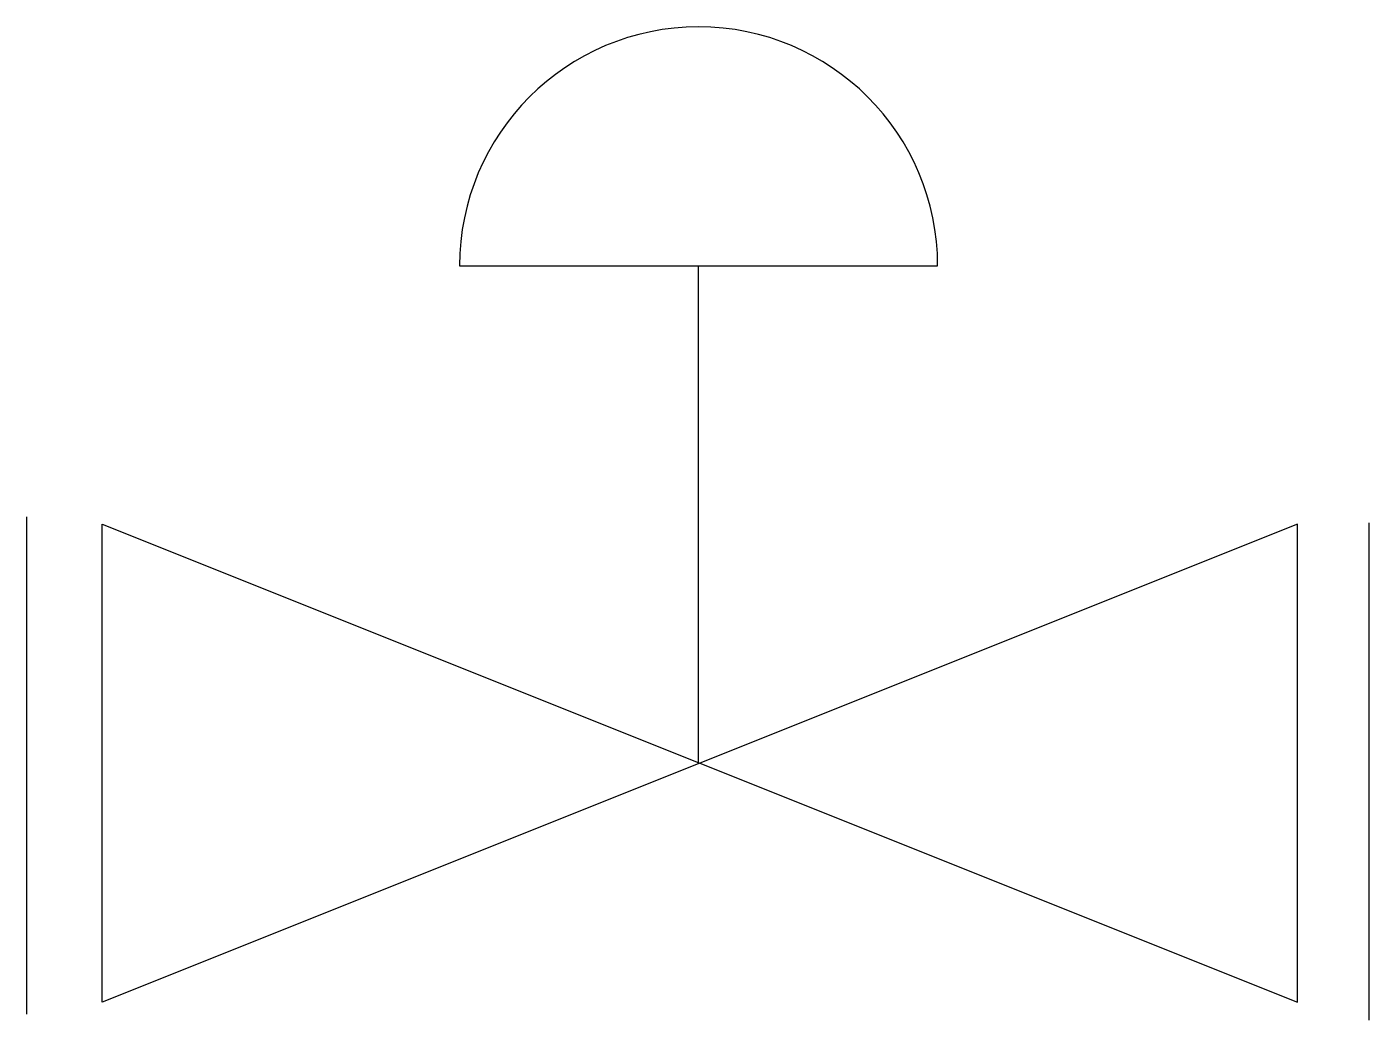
# Model space of a CAD drawing. Header units: metres. Extents: x 0 to 11.2, y -2.1 to 6.2.
import ezdxf

# ---------------------------------------------------------------- set-up
doc = ezdxf.new("R2010")
doc.units = ezdxf.units.M

# ---------------------------------------------------------------- blocks, each defined once
blk = doc.blocks.new('气动薄膜调节阀')
blk.add_lwpolyline([(7.62, 4.18, 1), (3.62, 4.18, 1)], format="xyb")
for points in [[(3.62, 4.18), (7.62, 4.18)], [(5.62, 0.02), (5.62, 4.18)], [(0, -2.08), (0, 2.08)], [(11.23, -2.13), (11.23, 2.03)], [(0.63, -1.98), (0.63, 2.02), (10.63, -1.98), (10.63, 2.02), (0.63, -1.98)]]:
    blk.add_lwpolyline(points)

msp = doc.modelspace()

# ---------------------------------------------------------------- block references
msp.add_blockref('气动薄膜调节阀', (0, 0))

doc.saveas('drawing.dxf')
